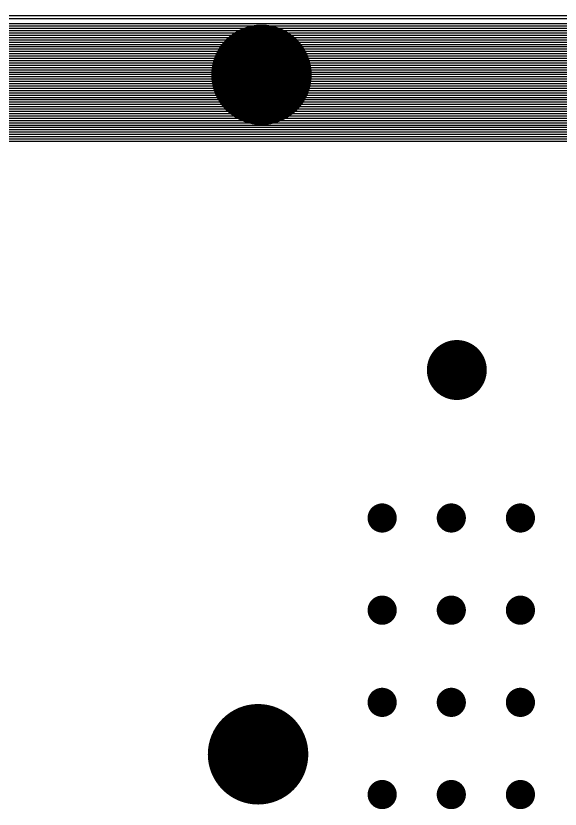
# Model space of a CAD drawing. Extents: x 295 to 953, y 10 to 290.
# Drawn here: x 594.2 to 624.2, y 181.29 to 225 of the extents above; entities that cross this region are included whole.
import ezdxf

# ---------------------------------------------------------------- set-up
doc = ezdxf.new("R2010")
doc.units = 0
doc.header["$LTSCALE"] = 5
doc.header["$MEASUREMENT"] = 0
doc.layers.get('0').update_dxf_attribs({"linetype": 'CONTINUOUS', "lineweight": 25})
doc.layers.add('DV-ABPB-A4_GND', color=1, linetype='CONTINUOUS')

msp = doc.modelspace()

# ---------------------------------------------------------------- linework, layer by layer
for points, const_width in [([(606.353, 221.753, 1), (609.122, 221.753, 1)], 2.77), ([(617.679, 205.487, 1), (619.33, 205.487, 1)], 1.651), ([(613.988, 197.333, 1), (614.792, 197.333, 1)], 0.804), ([(617.798, 197.333, 1), (618.602, 197.333, 1)], 0.804), ([(621.608, 197.333, 1), (622.412, 197.333, 1)], 0.804), ([(613.988, 192.253, 1), (614.792, 192.253, 1)], 0.804), ([(617.798, 192.253, 1), (618.602, 192.253, 1)], 0.804), ([(621.608, 192.253, 1), (622.412, 192.253, 1)], 0.804), ([(613.988, 187.173, 1), (614.792, 187.173, 1)], 0.804), ([(617.798, 187.173, 1), (618.602, 187.173, 1)], 0.804), ([(621.608, 187.173, 1), (622.412, 187.173, 1)], 0.804), ([(606.165, 184.313, 1), (608.934, 184.313, 1)], 2.77), ([(613.988, 182.093, 1), (614.792, 182.093, 1)], 0.804), ([(617.798, 182.093, 1), (618.602, 182.093, 1)], 0.804), ([(621.608, 182.093, 1), (622.412, 182.093, 1)], 0.804)]:
    msp.add_lwpolyline(points, format="xyb", close=True, dxfattribs=dict(const_width=const_width))
at = {"layer": 'DV-ABPB-A4_GND', "color": 7}
for p, q in [((874.051, 224.829), (499.823, 224.829)), ((872.629, 225.002), (501.479, 225.002)), ((872.629, 225.002), (501.479, 225.002)), ((499.709, 224.448), (874.168, 224.448)), ((499.709, 224.321), (874.168, 224.321)), ((499.749, 224.575), (874.125, 224.575)), ((499.709, 224.194), (874.168, 224.194)), ((499.709, 224.067), (874.168, 224.067)), ((499.709, 223.94), (874.168, 223.94)), ((499.709, 223.813), (874.168, 223.813)), ((499.709, 223.686), (874.168, 223.686)), ((499.709, 223.559), (874.168, 223.559)), ((499.709, 223.432), (874.168, 223.432)), ((499.709, 223.305), (874.168, 223.305)), ((499.709, 223.178), (874.168, 223.178)), ((499.709, 223.051), (874.168, 223.051)), ((499.709, 222.924), (874.168, 222.924)), ((499.709, 222.797), (874.168, 222.797)), ((499.709, 222.67), (874.168, 222.67)), ((499.709, 222.543), (874.168, 222.543)), ((499.709, 222.416), (874.168, 222.416)), ((499.709, 222.289), (874.168, 222.289)), ((499.709, 222.162), (874.168, 222.162)), ((499.709, 222.035), (874.168, 222.035)), ((499.709, 221.908), (874.168, 221.908)), ((499.709, 221.781), (874.168, 221.781)), ((499.709, 221.654), (874.168, 221.654)), ((499.709, 221.527), (874.168, 221.527)), ((499.709, 221.4), (874.168, 221.4)), ((499.709, 221.273), (874.168, 221.273)), ((499.709, 221.146), (874.168, 221.146)), ((499.709, 221.019), (874.168, 221.019)), ((499.709, 220.892), (874.168, 220.892)), ((499.709, 220.765), (874.168, 220.765)), ((499.709, 220.638), (874.168, 220.638)), ((499.709, 220.511), (874.168, 220.511)), ((499.709, 220.384), (874.168, 220.384)), ((499.709, 220.257), (874.168, 220.257)), ((499.709, 220.13), (874.168, 220.13)), ((499.709, 220.003), (874.168, 220.003)), ((499.709, 219.876), (874.168, 219.876)), ((499.709, 219.749), (874.168, 219.749)), ((499.709, 219.622), (874.168, 219.622)), ((499.709, 219.495), (874.168, 219.495)), ((499.709, 219.368), (874.168, 219.368)), ((499.709, 219.241), (874.168, 219.241)), ((499.709, 219.114), (874.168, 219.114)), ((499.709, 218.987), (874.168, 218.987)), ((499.709, 218.86), (874.168, 218.86)), ((499.709, 218.733), (874.168, 218.733)), ((499.709, 218.606), (874.168, 218.606)), ((499.709, 218.479), (874.168, 218.479)), ((499.749, 218.352), (874.125, 218.352)), ((499.876, 218.225), (873.998, 218.225)), ((499.823, 218.098), (874.051, 218.098))]:
    msp.add_line(p, q, dxfattribs=at)

doc.saveas('drawing.dxf')
